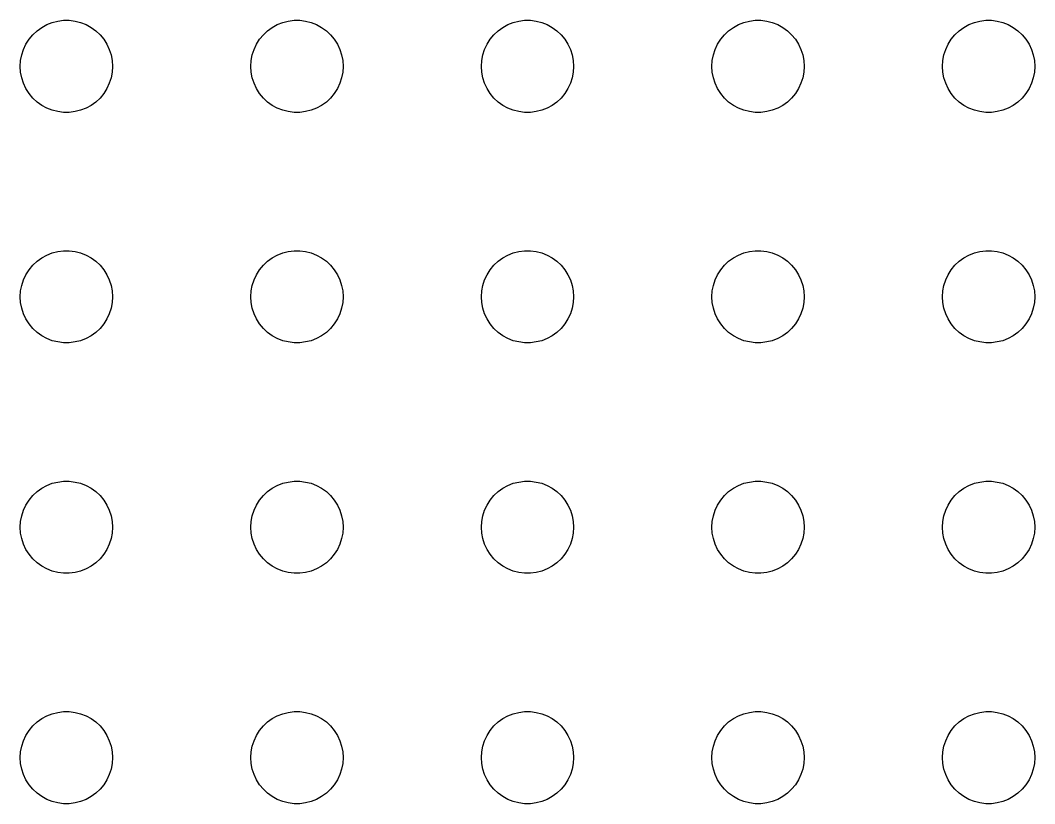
# Model space of a CAD drawing. Header units: metres. Extents: x -134 to 134, y 518 to 1078.
# Drawn here: x -1.5 to 31.5, y 1024.5 to 1050 of the extents above; entities that cross this region are included whole.
import ezdxf

# ---------------------------------------------------------------- set-up
doc = ezdxf.new("R2010")
doc.units = ezdxf.units.M

msp = doc.modelspace()

# ---------------------------------------------------------------- linework, layer by layer
for p, q in [((-0.95613, 1049.66), (-0.80373, 1049.77)), ((-0.80373, 1049.77), (-0.63866, 1049.86)), ((-0.63866, 1049.86), (-0.46352, 1049.93)), ((-0.46352, 1049.93), (-0.28107, 1049.97)), ((-0.28107, 1049.97), (-0.09418, 1050)), ((-0.09418, 1050), (0.09418, 1050)), ((0.09418, 1050), (0.28107, 1049.97)), ((0.28107, 1049.97), (0.46352, 1049.93)), ((0.46352, 1049.93), (0.63866, 1049.86)), ((0.63866, 1049.86), (0.80373, 1049.77)), ((0.80373, 1049.77), (0.95613, 1049.66)), ((6.54385, 1049.66), (6.69626, 1049.77)), ((6.69626, 1049.77), (6.86133, 1049.86)), ((6.86133, 1049.86), (7.03647, 1049.93)), ((7.03647, 1049.93), (7.21892, 1049.97)), ((7.21892, 1049.97), (7.40581, 1050)), ((7.40581, 1050), (7.59418, 1050)), ((7.59418, 1050), (7.78107, 1049.97)), ((7.78107, 1049.97), (7.96352, 1049.93)), ((7.96352, 1049.93), (8.13866, 1049.86)), ((8.13866, 1049.86), (8.30373, 1049.77)), ((8.30373, 1049.77), (8.45613, 1049.66)), ((14.0439, 1049.66), (14.1963, 1049.77)), ((14.1963, 1049.77), (14.3613, 1049.86)), ((14.3613, 1049.86), (14.5365, 1049.93)), ((14.5365, 1049.93), (14.7189, 1049.97)), ((14.7189, 1049.97), (14.9058, 1050)), ((14.9058, 1050), (15.0942, 1050)), ((15.0942, 1050), (15.2811, 1049.97)), ((15.2811, 1049.97), (15.4635, 1049.93)), ((15.4635, 1049.93), (15.6387, 1049.86)), ((15.6387, 1049.86), (15.8037, 1049.77)), ((15.8037, 1049.77), (15.9561, 1049.66)), ((21.5439, 1049.66), (21.6963, 1049.77)), ((21.6963, 1049.77), (21.8613, 1049.86)), ((21.8613, 1049.86), (22.0365, 1049.93)), ((22.0365, 1049.93), (22.2189, 1049.97)), ((22.2189, 1049.97), (22.4058, 1050)), ((22.4058, 1050), (22.5942, 1050)), ((22.5942, 1050), (22.7811, 1049.97)), ((22.7811, 1049.97), (22.9635, 1049.93)), ((22.9635, 1049.93), (23.1387, 1049.86)), ((23.1387, 1049.86), (23.3037, 1049.77)), ((23.3037, 1049.77), (23.4561, 1049.66)), ((29.0439, 1049.66), (29.1963, 1049.77)), ((29.1963, 1049.77), (29.3613, 1049.86)), ((29.3613, 1049.86), (29.5365, 1049.93)), ((29.5365, 1049.93), (29.7189, 1049.97)), ((29.7189, 1049.97), (29.9058, 1050)), ((29.9058, 1050), (30.0942, 1050)), ((30.0942, 1050), (30.2811, 1049.97)), ((30.2811, 1049.97), (30.4635, 1049.93)), ((30.4635, 1049.93), (30.6387, 1049.86)), ((30.6387, 1049.86), (30.8037, 1049.77)), ((30.8037, 1049.77), (30.9561, 1049.66)), ((-1.21352, 1049.38), (-1.09344, 1049.53)), ((-1.09344, 1049.53), (-0.95613, 1049.66)), ((0.95613, 1049.66), (1.09344, 1049.53)), ((1.09344, 1049.53), (1.21352, 1049.38)), ((6.28647, 1049.38), (6.40654, 1049.53)), ((6.40654, 1049.53), (6.54385, 1049.66)), ((8.45613, 1049.66), (8.59344, 1049.53)), ((8.59344, 1049.53), (8.71352, 1049.38)), ((13.7865, 1049.38), (13.9065, 1049.53)), ((13.9065, 1049.53), (14.0439, 1049.66)), ((15.9561, 1049.66), (16.0934, 1049.53)), ((16.0934, 1049.53), (16.2135, 1049.38)), ((21.2865, 1049.38), (21.4065, 1049.53)), ((21.4065, 1049.53), (21.5439, 1049.66)), ((23.4561, 1049.66), (23.5934, 1049.53)), ((23.5934, 1049.53), (23.7135, 1049.38)), ((28.7865, 1049.38), (28.9065, 1049.53)), ((28.9065, 1049.53), (29.0439, 1049.66)), ((30.9561, 1049.66), (31.0934, 1049.53)), ((31.0934, 1049.53), (31.2135, 1049.38)), ((-1.39465, 1049.05), (-1.31445, 1049.22)), ((-1.31445, 1049.22), (-1.21352, 1049.38)), ((1.21352, 1049.38), (1.31445, 1049.22)), ((1.31445, 1049.22), (1.39465, 1049.05)), ((6.10533, 1049.05), (6.18553, 1049.22)), ((6.18553, 1049.22), (6.28647, 1049.38)), ((8.71352, 1049.38), (8.81445, 1049.22)), ((8.81445, 1049.22), (8.89465, 1049.05)), ((13.6053, 1049.05), (13.6855, 1049.22)), ((13.6855, 1049.22), (13.7865, 1049.38)), ((16.2135, 1049.38), (16.3145, 1049.22)), ((16.3145, 1049.22), (16.3947, 1049.05)), ((21.1053, 1049.05), (21.1855, 1049.22)), ((21.1855, 1049.22), (21.2865, 1049.38)), ((23.7135, 1049.38), (23.8145, 1049.22)), ((23.8145, 1049.22), (23.8947, 1049.05)), ((28.6053, 1049.05), (28.6855, 1049.22)), ((28.6855, 1049.22), (28.7865, 1049.38)), ((31.2135, 1049.38), (31.3145, 1049.22)), ((31.3145, 1049.22), (31.3947, 1049.05)), ((-1.48816, 1048.69), (-1.45287, 1048.87)), ((-1.45287, 1048.87), (-1.39465, 1049.05)), ((1.39465, 1049.05), (1.45287, 1048.87)), ((1.45287, 1048.87), (1.48816, 1048.69)), ((6.01183, 1048.69), (6.04712, 1048.87)), ((6.04712, 1048.87), (6.10533, 1049.05)), ((8.89465, 1049.05), (8.95287, 1048.87)), ((8.95287, 1048.87), (8.98816, 1048.69)), ((13.5118, 1048.69), (13.5471, 1048.87)), ((13.5471, 1048.87), (13.6053, 1049.05)), ((16.3947, 1049.05), (16.4529, 1048.87)), ((16.4529, 1048.87), (16.4882, 1048.69)), ((21.0118, 1048.69), (21.0471, 1048.87)), ((21.0471, 1048.87), (21.1053, 1049.05)), ((23.8947, 1049.05), (23.9529, 1048.87)), ((23.9529, 1048.87), (23.9882, 1048.69)), ((28.5118, 1048.69), (28.5471, 1048.87)), ((28.5471, 1048.87), (28.6053, 1049.05)), ((31.3947, 1049.05), (31.4529, 1048.87)), ((31.4529, 1048.87), (31.4882, 1048.69)), ((-1.5, 1048.5), (-1.48816, 1048.69)), ((-1.48816, 1048.31), (-1.5, 1048.5)), ((1.48816, 1048.69), (1.5, 1048.5)), ((1.5, 1048.5), (1.48816, 1048.31)), ((6, 1048.5), (6.01183, 1048.69)), ((6.01183, 1048.31), (6, 1048.5)), ((8.98816, 1048.69), (9, 1048.5)), ((9, 1048.5), (8.98816, 1048.31)), ((13.5, 1048.5), (13.5118, 1048.69)), ((13.5118, 1048.31), (13.5, 1048.5)), ((16.4882, 1048.69), (16.5, 1048.5)), ((16.5, 1048.5), (16.4882, 1048.31)), ((21, 1048.5), (21.0118, 1048.69)), ((21.0118, 1048.31), (21, 1048.5)), ((23.9882, 1048.69), (24, 1048.5)), ((24, 1048.5), (23.9882, 1048.31)), ((28.5, 1048.5), (28.5118, 1048.69)), ((28.5118, 1048.31), (28.5, 1048.5)), ((31.4882, 1048.69), (31.5, 1048.5)), ((31.5, 1048.5), (31.4882, 1048.31)), ((-1.45287, 1048.13), (-1.48816, 1048.31)), ((-1.39465, 1047.95), (-1.45287, 1048.13)), ((1.45287, 1048.13), (1.39465, 1047.95)), ((1.48816, 1048.31), (1.45287, 1048.13)), ((6.04712, 1048.13), (6.01183, 1048.31)), ((6.10533, 1047.95), (6.04712, 1048.13)), ((8.95287, 1048.13), (8.89465, 1047.95)), ((8.98816, 1048.31), (8.95287, 1048.13)), ((13.5471, 1048.13), (13.5118, 1048.31)), ((13.6053, 1047.95), (13.5471, 1048.13)), ((16.4529, 1048.13), (16.3947, 1047.95)), ((16.4882, 1048.31), (16.4529, 1048.13)), ((21.0471, 1048.13), (21.0118, 1048.31)), ((21.1053, 1047.95), (21.0471, 1048.13)), ((23.9529, 1048.13), (23.8947, 1047.95)), ((23.9882, 1048.31), (23.9529, 1048.13)), ((28.5471, 1048.13), (28.5118, 1048.31)), ((28.6053, 1047.95), (28.5471, 1048.13)), ((31.4529, 1048.13), (31.3947, 1047.95)), ((31.4882, 1048.31), (31.4529, 1048.13)), ((-1.31445, 1047.78), (-1.39465, 1047.95)), ((-1.21352, 1047.62), (-1.31445, 1047.78)), ((1.31445, 1047.78), (1.21352, 1047.62)), ((1.39465, 1047.95), (1.31445, 1047.78)), ((6.18553, 1047.78), (6.10533, 1047.95)), ((6.28647, 1047.62), (6.18553, 1047.78)), ((8.81445, 1047.78), (8.71352, 1047.62)), ((8.89465, 1047.95), (8.81445, 1047.78)), ((13.6855, 1047.78), (13.6053, 1047.95)), ((13.7865, 1047.62), (13.6855, 1047.78)), ((16.3145, 1047.78), (16.2135, 1047.62)), ((16.3947, 1047.95), (16.3145, 1047.78)), ((21.1855, 1047.78), (21.1053, 1047.95)), ((21.2865, 1047.62), (21.1855, 1047.78)), ((23.8145, 1047.78), (23.7135, 1047.62)), ((23.8947, 1047.95), (23.8145, 1047.78)), ((28.6855, 1047.78), (28.6053, 1047.95)), ((28.7865, 1047.62), (28.6855, 1047.78)), ((31.3145, 1047.78), (31.2135, 1047.62)), ((31.3947, 1047.95), (31.3145, 1047.78)), ((-1.09344, 1047.47), (-1.21352, 1047.62)), ((-0.95613, 1047.34), (-1.09344, 1047.47)), ((1.09344, 1047.47), (0.95613, 1047.34)), ((1.21352, 1047.62), (1.09344, 1047.47)), ((6.40654, 1047.47), (6.28647, 1047.62)), ((6.54385, 1047.34), (6.40654, 1047.47)), ((8.59344, 1047.47), (8.45613, 1047.34)), ((8.71352, 1047.62), (8.59344, 1047.47)), ((13.9065, 1047.47), (13.7865, 1047.62)), ((14.0439, 1047.34), (13.9065, 1047.47)), ((16.0934, 1047.47), (15.9561, 1047.34)), ((16.2135, 1047.62), (16.0934, 1047.47)), ((21.4065, 1047.47), (21.2865, 1047.62)), ((21.5439, 1047.34), (21.4065, 1047.47)), ((23.5934, 1047.47), (23.4561, 1047.34)), ((23.7135, 1047.62), (23.5934, 1047.47)), ((28.9065, 1047.47), (28.7865, 1047.62)), ((29.0439, 1047.34), (28.9065, 1047.47)), ((31.0934, 1047.47), (30.9561, 1047.34)), ((31.2135, 1047.62), (31.0934, 1047.47)), ((-0.80373, 1047.23), (-0.95613, 1047.34)), ((-0.63866, 1047.14), (-0.80373, 1047.23)), ((-0.46352, 1047.07), (-0.63866, 1047.14)), ((0.63866, 1047.14), (0.46352, 1047.07)), ((0.80373, 1047.23), (0.63866, 1047.14)), ((0.95613, 1047.34), (0.80373, 1047.23)), ((6.69626, 1047.23), (6.54385, 1047.34)), ((6.86133, 1047.14), (6.69626, 1047.23)), ((7.03647, 1047.07), (6.86133, 1047.14)), ((8.13866, 1047.14), (7.96352, 1047.07)), ((8.30373, 1047.23), (8.13866, 1047.14)), ((8.45613, 1047.34), (8.30373, 1047.23)), ((14.1963, 1047.23), (14.0439, 1047.34)), ((14.3613, 1047.14), (14.1963, 1047.23)), ((14.5365, 1047.07), (14.3613, 1047.14)), ((15.6387, 1047.14), (15.4635, 1047.07)), ((15.8037, 1047.23), (15.6387, 1047.14)), ((15.9561, 1047.34), (15.8037, 1047.23)), ((21.6963, 1047.23), (21.5439, 1047.34)), ((21.8613, 1047.14), (21.6963, 1047.23)), ((22.0365, 1047.07), (21.8613, 1047.14)), ((23.1387, 1047.14), (22.9635, 1047.07)), ((23.3037, 1047.23), (23.1387, 1047.14)), ((23.4561, 1047.34), (23.3037, 1047.23)), ((29.1963, 1047.23), (29.0439, 1047.34)), ((29.3613, 1047.14), (29.1963, 1047.23)), ((29.5365, 1047.07), (29.3613, 1047.14)), ((30.6387, 1047.14), (30.4635, 1047.07)), ((30.8037, 1047.23), (30.6387, 1047.14)), ((30.9561, 1047.34), (30.8037, 1047.23)), ((-0.28107, 1047.03), (-0.46352, 1047.07)), ((-0.09418, 1047), (-0.28107, 1047.03)), ((0.09418, 1047), (-0.09418, 1047)), ((0.28107, 1047.03), (0.09418, 1047)), ((0.46352, 1047.07), (0.28107, 1047.03)), ((7.21892, 1047.03), (7.03647, 1047.07)), ((7.40581, 1047), (7.21892, 1047.03)), ((7.59418, 1047), (7.40581, 1047)), ((7.78107, 1047.03), (7.59418, 1047)), ((7.96352, 1047.07), (7.78107, 1047.03)), ((14.7189, 1047.03), (14.5365, 1047.07)), ((14.9058, 1047), (14.7189, 1047.03)), ((15.0942, 1047), (14.9058, 1047)), ((15.2811, 1047.03), (15.0942, 1047)), ((15.4635, 1047.07), (15.2811, 1047.03)), ((22.2189, 1047.03), (22.0365, 1047.07)), ((22.4058, 1047), (22.2189, 1047.03)), ((22.5942, 1047), (22.4058, 1047)), ((22.7811, 1047.03), (22.5942, 1047)), ((22.9635, 1047.07), (22.7811, 1047.03)), ((29.7189, 1047.03), (29.5365, 1047.07)), ((29.9058, 1047), (29.7189, 1047.03)), ((30.0942, 1047), (29.9058, 1047)), ((30.2811, 1047.03), (30.0942, 1047)), ((30.4635, 1047.07), (30.2811, 1047.03)), ((-0.46352, 1042.43), (-0.28107, 1042.47)), ((-0.28107, 1042.47), (-0.09418, 1042.5)), ((-0.09418, 1042.5), (0.09418, 1042.5)), ((0.09418, 1042.5), (0.28107, 1042.47)), ((0.28107, 1042.47), (0.46352, 1042.43)), ((7.03647, 1042.43), (7.21892, 1042.47)), ((7.21892, 1042.47), (7.40581, 1042.5)), ((7.40581, 1042.5), (7.59418, 1042.5)), ((7.59418, 1042.5), (7.78107, 1042.47)), ((7.78107, 1042.47), (7.96352, 1042.43)), ((14.5365, 1042.43), (14.7189, 1042.47)), ((14.7189, 1042.47), (14.9058, 1042.5)), ((14.9058, 1042.5), (15.0942, 1042.5)), ((15.0942, 1042.5), (15.2811, 1042.47)), ((15.2811, 1042.47), (15.4635, 1042.43)), ((22.0365, 1042.43), (22.2189, 1042.47)), ((22.2189, 1042.47), (22.4058, 1042.5)), ((22.4058, 1042.5), (22.5942, 1042.5)), ((22.5942, 1042.5), (22.7811, 1042.47)), ((22.7811, 1042.47), (22.9635, 1042.43)), ((29.5365, 1042.43), (29.7189, 1042.47)), ((29.7189, 1042.47), (29.9058, 1042.5)), ((29.9058, 1042.5), (30.0942, 1042.5)), ((30.0942, 1042.5), (30.2811, 1042.47)), ((30.2811, 1042.47), (30.4635, 1042.43)), ((-1.09344, 1042.03), (-0.95613, 1042.16)), ((-0.95613, 1042.16), (-0.80373, 1042.27)), ((-0.80373, 1042.27), (-0.63866, 1042.36)), ((-0.63866, 1042.36), (-0.46352, 1042.43)), ((0.46352, 1042.43), (0.63866, 1042.36)), ((0.63866, 1042.36), (0.80373, 1042.27)), ((0.80373, 1042.27), (0.95613, 1042.16)), ((0.95613, 1042.16), (1.09344, 1042.03)), ((6.40654, 1042.03), (6.54385, 1042.16)), ((6.54385, 1042.16), (6.69626, 1042.27)), ((6.69626, 1042.27), (6.86133, 1042.36)), ((6.86133, 1042.36), (7.03647, 1042.43)), ((7.96352, 1042.43), (8.13866, 1042.36)), ((8.13866, 1042.36), (8.30373, 1042.27)), ((8.30373, 1042.27), (8.45613, 1042.16)), ((8.45613, 1042.16), (8.59344, 1042.03)), ((13.9065, 1042.03), (14.0439, 1042.16)), ((14.0439, 1042.16), (14.1963, 1042.27)), ((14.1963, 1042.27), (14.3613, 1042.36)), ((14.3613, 1042.36), (14.5365, 1042.43)), ((15.4635, 1042.43), (15.6387, 1042.36)), ((15.6387, 1042.36), (15.8037, 1042.27)), ((15.8037, 1042.27), (15.9561, 1042.16)), ((15.9561, 1042.16), (16.0934, 1042.03)), ((21.4065, 1042.03), (21.5439, 1042.16)), ((21.5439, 1042.16), (21.6963, 1042.27)), ((21.6963, 1042.27), (21.8613, 1042.36)), ((21.8613, 1042.36), (22.0365, 1042.43)), ((22.9635, 1042.43), (23.1387, 1042.36)), ((23.1387, 1042.36), (23.3037, 1042.27)), ((23.3037, 1042.27), (23.4561, 1042.16)), ((23.4561, 1042.16), (23.5934, 1042.03)), ((28.9065, 1042.03), (29.0439, 1042.16)), ((29.0439, 1042.16), (29.1963, 1042.27)), ((29.1963, 1042.27), (29.3613, 1042.36)), ((29.3613, 1042.36), (29.5365, 1042.43)), ((30.4635, 1042.43), (30.6387, 1042.36)), ((30.6387, 1042.36), (30.8037, 1042.27)), ((30.8037, 1042.27), (30.9561, 1042.16)), ((30.9561, 1042.16), (31.0934, 1042.03)), ((-1.31445, 1041.72), (-1.21352, 1041.88)), ((-1.21352, 1041.88), (-1.09344, 1042.03)), ((1.09344, 1042.03), (1.21352, 1041.88)), ((1.21352, 1041.88), (1.31445, 1041.72)), ((6.18553, 1041.72), (6.28647, 1041.88)), ((6.28647, 1041.88), (6.40654, 1042.03)), ((8.59344, 1042.03), (8.71352, 1041.88)), ((8.71352, 1041.88), (8.81445, 1041.72)), ((13.6855, 1041.72), (13.7865, 1041.88)), ((13.7865, 1041.88), (13.9065, 1042.03)), ((16.0934, 1042.03), (16.2135, 1041.88)), ((16.2135, 1041.88), (16.3145, 1041.72)), ((21.1855, 1041.72), (21.2865, 1041.88)), ((21.2865, 1041.88), (21.4065, 1042.03)), ((23.5934, 1042.03), (23.7135, 1041.88)), ((23.7135, 1041.88), (23.8145, 1041.72)), ((28.6855, 1041.72), (28.7865, 1041.88)), ((28.7865, 1041.88), (28.9065, 1042.03)), ((31.0934, 1042.03), (31.2135, 1041.88)), ((31.2135, 1041.88), (31.3145, 1041.72)), ((-1.45287, 1041.37), (-1.39465, 1041.55)), ((-1.39465, 1041.55), (-1.31445, 1041.72)), ((1.31445, 1041.72), (1.39465, 1041.55)), ((1.39465, 1041.55), (1.45287, 1041.37)), ((6.04712, 1041.37), (6.10533, 1041.55)), ((6.10533, 1041.55), (6.18553, 1041.72)), ((8.81445, 1041.72), (8.89465, 1041.55)), ((8.89465, 1041.55), (8.95287, 1041.37)), ((13.5471, 1041.37), (13.6053, 1041.55)), ((13.6053, 1041.55), (13.6855, 1041.72)), ((16.3145, 1041.72), (16.3947, 1041.55)), ((16.3947, 1041.55), (16.4529, 1041.37)), ((21.0471, 1041.37), (21.1053, 1041.55)), ((21.1053, 1041.55), (21.1855, 1041.72)), ((23.8145, 1041.72), (23.8947, 1041.55)), ((23.8947, 1041.55), (23.9529, 1041.37)), ((28.5471, 1041.37), (28.6053, 1041.55)), ((28.6053, 1041.55), (28.6855, 1041.72)), ((31.3145, 1041.72), (31.3947, 1041.55)), ((31.3947, 1041.55), (31.4529, 1041.37)), ((-1.5, 1041), (-1.48816, 1041.19)), ((-1.48816, 1041.19), (-1.45287, 1041.37)), ((1.45287, 1041.37), (1.48816, 1041.19)), ((1.48816, 1041.19), (1.5, 1041)), ((6, 1041), (6.01183, 1041.19)), ((6.01183, 1041.19), (6.04712, 1041.37)), ((8.95287, 1041.37), (8.98816, 1041.19)), ((8.98816, 1041.19), (9, 1041)), ((13.5, 1041), (13.5118, 1041.19)), ((13.5118, 1041.19), (13.5471, 1041.37)), ((16.4529, 1041.37), (16.4882, 1041.19)), ((16.4882, 1041.19), (16.5, 1041)), ((21, 1041), (21.0118, 1041.19)), ((21.0118, 1041.19), (21.0471, 1041.37)), ((23.9529, 1041.37), (23.9882, 1041.19)), ((23.9882, 1041.19), (24, 1041)), ((28.5, 1041), (28.5118, 1041.19)), ((28.5118, 1041.19), (28.5471, 1041.37)), ((31.4529, 1041.37), (31.4882, 1041.19)), ((31.4882, 1041.19), (31.5, 1041)), ((-1.48816, 1040.81), (-1.5, 1041)), ((1.5, 1041), (1.48816, 1040.81)), ((6.01183, 1040.81), (6, 1041)), ((9, 1041), (8.98816, 1040.81)), ((13.5118, 1040.81), (13.5, 1041)), ((16.5, 1041), (16.4882, 1040.81)), ((21.0118, 1040.81), (21, 1041)), ((24, 1041), (23.9882, 1040.81)), ((28.5118, 1040.81), (28.5, 1041)), ((31.5, 1041), (31.4882, 1040.81)), ((-1.45287, 1040.63), (-1.48816, 1040.81)), ((-1.39465, 1040.45), (-1.45287, 1040.63)), ((1.45287, 1040.63), (1.39465, 1040.45)), ((1.48816, 1040.81), (1.45287, 1040.63)), ((6.04712, 1040.63), (6.01183, 1040.81)), ((6.10533, 1040.45), (6.04712, 1040.63)), ((8.95287, 1040.63), (8.89465, 1040.45)), ((8.98816, 1040.81), (8.95287, 1040.63)), ((13.5471, 1040.63), (13.5118, 1040.81)), ((13.6053, 1040.45), (13.5471, 1040.63)), ((16.4529, 1040.63), (16.3947, 1040.45)), ((16.4882, 1040.81), (16.4529, 1040.63)), ((21.0471, 1040.63), (21.0118, 1040.81)), ((21.1053, 1040.45), (21.0471, 1040.63)), ((23.9529, 1040.63), (23.8947, 1040.45)), ((23.9882, 1040.81), (23.9529, 1040.63)), ((28.5471, 1040.63), (28.5118, 1040.81)), ((28.6053, 1040.45), (28.5471, 1040.63)), ((31.4529, 1040.63), (31.3947, 1040.45)), ((31.4882, 1040.81), (31.4529, 1040.63)), ((-1.31445, 1040.28), (-1.39465, 1040.45)), ((-1.21352, 1040.12), (-1.31445, 1040.28)), ((1.31445, 1040.28), (1.21352, 1040.12)), ((1.39465, 1040.45), (1.31445, 1040.28)), ((6.18553, 1040.28), (6.10533, 1040.45)), ((6.28647, 1040.12), (6.18553, 1040.28)), ((8.81445, 1040.28), (8.71352, 1040.12)), ((8.89465, 1040.45), (8.81445, 1040.28)), ((13.6855, 1040.28), (13.6053, 1040.45)), ((13.7865, 1040.12), (13.6855, 1040.28)), ((16.3145, 1040.28), (16.2135, 1040.12)), ((16.3947, 1040.45), (16.3145, 1040.28)), ((21.1855, 1040.28), (21.1053, 1040.45)), ((21.2865, 1040.12), (21.1855, 1040.28)), ((23.8145, 1040.28), (23.7135, 1040.12)), ((23.8947, 1040.45), (23.8145, 1040.28)), ((28.6855, 1040.28), (28.6053, 1040.45)), ((28.7865, 1040.12), (28.6855, 1040.28)), ((31.3145, 1040.28), (31.2135, 1040.12)), ((31.3947, 1040.45), (31.3145, 1040.28)), ((-1.09344, 1039.97), (-1.21352, 1040.12)), ((-0.95613, 1039.84), (-1.09344, 1039.97)), ((-0.80373, 1039.73), (-0.95613, 1039.84)), ((0.95613, 1039.84), (0.80373, 1039.73)), ((1.09344, 1039.97), (0.95613, 1039.84)), ((1.21352, 1040.12), (1.09344, 1039.97)), ((6.40654, 1039.97), (6.28647, 1040.12)), ((6.54385, 1039.84), (6.40654, 1039.97)), ((6.69626, 1039.73), (6.54385, 1039.84)), ((8.45613, 1039.84), (8.30373, 1039.73)), ((8.59344, 1039.97), (8.45613, 1039.84)), ((8.71352, 1040.12), (8.59344, 1039.97)), ((13.9065, 1039.97), (13.7865, 1040.12)), ((14.0439, 1039.84), (13.9065, 1039.97)), ((14.1963, 1039.73), (14.0439, 1039.84)), ((15.9561, 1039.84), (15.8037, 1039.73)), ((16.0934, 1039.97), (15.9561, 1039.84)), ((16.2135, 1040.12), (16.0934, 1039.97)), ((21.4065, 1039.97), (21.2865, 1040.12)), ((21.5439, 1039.84), (21.4065, 1039.97)), ((21.6963, 1039.73), (21.5439, 1039.84)), ((23.4561, 1039.84), (23.3037, 1039.73)), ((23.5934, 1039.97), (23.4561, 1039.84)), ((23.7135, 1040.12), (23.5934, 1039.97)), ((28.9065, 1039.97), (28.7865, 1040.12)), ((29.0439, 1039.84), (28.9065, 1039.97)), ((29.1963, 1039.73), (29.0439, 1039.84)), ((30.9561, 1039.84), (30.8037, 1039.73)), ((31.0934, 1039.97), (30.9561, 1039.84)), ((31.2135, 1040.12), (31.0934, 1039.97)), ((-0.63866, 1039.64), (-0.80373, 1039.73)), ((-0.46352, 1039.57), (-0.63866, 1039.64)), ((-0.28107, 1039.53), (-0.46352, 1039.57)), ((-0.09418, 1039.5), (-0.28107, 1039.53)), ((0.09418, 1039.5), (-0.09418, 1039.5)), ((0.28107, 1039.53), (0.09418, 1039.5)), ((0.46352, 1039.57), (0.28107, 1039.53)), ((0.63866, 1039.64), (0.46352, 1039.57)), ((0.80373, 1039.73), (0.63866, 1039.64)), ((6.86133, 1039.64), (6.69626, 1039.73)), ((7.03647, 1039.57), (6.86133, 1039.64)), ((7.21892, 1039.53), (7.03647, 1039.57)), ((7.40581, 1039.5), (7.21892, 1039.53)), ((7.59418, 1039.5), (7.40581, 1039.5)), ((7.78107, 1039.53), (7.59418, 1039.5)), ((7.96352, 1039.57), (7.78107, 1039.53)), ((8.13866, 1039.64), (7.96352, 1039.57)), ((8.30373, 1039.73), (8.13866, 1039.64)), ((14.3613, 1039.64), (14.1963, 1039.73)), ((14.5365, 1039.57), (14.3613, 1039.64)), ((14.7189, 1039.53), (14.5365, 1039.57)), ((14.9058, 1039.5), (14.7189, 1039.53)), ((15.0942, 1039.5), (14.9058, 1039.5)), ((15.2811, 1039.53), (15.0942, 1039.5)), ((15.4635, 1039.57), (15.2811, 1039.53)), ((15.6387, 1039.64), (15.4635, 1039.57)), ((15.8037, 1039.73), (15.6387, 1039.64)), ((21.8613, 1039.64), (21.6963, 1039.73)), ((22.0365, 1039.57), (21.8613, 1039.64)), ((22.2189, 1039.53), (22.0365, 1039.57)), ((22.4058, 1039.5), (22.2189, 1039.53)), ((22.5942, 1039.5), (22.4058, 1039.5)), ((22.7811, 1039.53), (22.5942, 1039.5)), ((22.9635, 1039.57), (22.7811, 1039.53)), ((23.1387, 1039.64), (22.9635, 1039.57)), ((23.3037, 1039.73), (23.1387, 1039.64)), ((29.3613, 1039.64), (29.1963, 1039.73)), ((29.5365, 1039.57), (29.3613, 1039.64)), ((29.7189, 1039.53), (29.5365, 1039.57)), ((29.9058, 1039.5), (29.7189, 1039.53)), ((30.0942, 1039.5), (29.9058, 1039.5)), ((30.2811, 1039.53), (30.0942, 1039.5)), ((30.4635, 1039.57), (30.2811, 1039.53)), ((30.6387, 1039.64), (30.4635, 1039.57)), ((30.8037, 1039.73), (30.6387, 1039.64)), ((-0.63866, 1034.86), (-0.46352, 1034.93)), ((-0.46352, 1034.93), (-0.28107, 1034.97)), ((-0.28107, 1034.97), (-0.09418, 1035)), ((-0.09418, 1035), (0.09418, 1035)), ((0.09418, 1035), (0.28107, 1034.97)), ((0.28107, 1034.97), (0.46352, 1034.93)), ((0.46352, 1034.93), (0.63866, 1034.86)), ((6.86133, 1034.86), (7.03647, 1034.93)), ((7.03647, 1034.93), (7.21892, 1034.97)), ((7.21892, 1034.97), (7.40581, 1035)), ((7.40581, 1035), (7.59418, 1035)), ((7.59418, 1035), (7.78107, 1034.97)), ((7.78107, 1034.97), (7.96352, 1034.93)), ((7.96352, 1034.93), (8.13866, 1034.86)), ((14.3613, 1034.86), (14.5365, 1034.93)), ((14.5365, 1034.93), (14.7189, 1034.97)), ((14.7189, 1034.97), (14.9058, 1035)), ((14.9058, 1035), (15.0942, 1035)), ((15.0942, 1035), (15.2811, 1034.97)), ((15.2811, 1034.97), (15.4635, 1034.93)), ((15.4635, 1034.93), (15.6387, 1034.86)), ((21.8613, 1034.86), (22.0365, 1034.93)), ((22.0365, 1034.93), (22.2189, 1034.97)), ((22.2189, 1034.97), (22.4058, 1035)), ((22.4058, 1035), (22.5942, 1035)), ((22.5942, 1035), (22.7811, 1034.97)), ((22.7811, 1034.97), (22.9635, 1034.93)), ((22.9635, 1034.93), (23.1387, 1034.86)), ((29.3613, 1034.86), (29.5365, 1034.93)), ((29.5365, 1034.93), (29.7189, 1034.97)), ((29.7189, 1034.97), (29.9058, 1035)), ((29.9058, 1035), (30.0942, 1035)), ((30.0942, 1035), (30.2811, 1034.97)), ((30.2811, 1034.97), (30.4635, 1034.93)), ((30.4635, 1034.93), (30.6387, 1034.86)), ((-1.09344, 1034.53), (-0.95613, 1034.66)), ((-0.95613, 1034.66), (-0.80373, 1034.77)), ((-0.80373, 1034.77), (-0.63866, 1034.86)), ((0.63866, 1034.86), (0.80373, 1034.77)), ((0.80373, 1034.77), (0.95613, 1034.66)), ((0.95613, 1034.66), (1.09344, 1034.53)), ((6.40654, 1034.53), (6.54385, 1034.66)), ((6.54385, 1034.66), (6.69626, 1034.77)), ((6.69626, 1034.77), (6.86133, 1034.86)), ((8.13866, 1034.86), (8.30373, 1034.77)), ((8.30373, 1034.77), (8.45613, 1034.66)), ((8.45613, 1034.66), (8.59344, 1034.53)), ((13.9065, 1034.53), (14.0439, 1034.66)), ((14.0439, 1034.66), (14.1963, 1034.77)), ((14.1963, 1034.77), (14.3613, 1034.86)), ((15.6387, 1034.86), (15.8037, 1034.77)), ((15.8037, 1034.77), (15.9561, 1034.66)), ((15.9561, 1034.66), (16.0934, 1034.53)), ((21.4065, 1034.53), (21.5439, 1034.66)), ((21.5439, 1034.66), (21.6963, 1034.77)), ((21.6963, 1034.77), (21.8613, 1034.86)), ((23.1387, 1034.86), (23.3037, 1034.77)), ((23.3037, 1034.77), (23.4561, 1034.66)), ((23.4561, 1034.66), (23.5934, 1034.53)), ((28.9065, 1034.53), (29.0439, 1034.66)), ((29.0439, 1034.66), (29.1963, 1034.77)), ((29.1963, 1034.77), (29.3613, 1034.86)), ((30.6387, 1034.86), (30.8037, 1034.77)), ((30.8037, 1034.77), (30.9561, 1034.66)), ((30.9561, 1034.66), (31.0934, 1034.53)), ((-1.39465, 1034.05), (-1.31445, 1034.22)), ((-1.31445, 1034.22), (-1.21352, 1034.38)), ((-1.21352, 1034.38), (-1.09344, 1034.53)), ((1.09344, 1034.53), (1.21352, 1034.38)), ((1.21352, 1034.38), (1.31445, 1034.22)), ((1.31445, 1034.22), (1.39465, 1034.05)), ((6.10533, 1034.05), (6.18553, 1034.22)), ((6.18553, 1034.22), (6.28647, 1034.38)), ((6.28647, 1034.38), (6.40654, 1034.53)), ((8.59344, 1034.53), (8.71352, 1034.38)), ((8.71352, 1034.38), (8.81445, 1034.22)), ((8.81445, 1034.22), (8.89465, 1034.05)), ((13.6053, 1034.05), (13.6855, 1034.22)), ((13.6855, 1034.22), (13.7865, 1034.38)), ((13.7865, 1034.38), (13.9065, 1034.53)), ((16.0934, 1034.53), (16.2135, 1034.38)), ((16.2135, 1034.38), (16.3145, 1034.22)), ((16.3145, 1034.22), (16.3947, 1034.05)), ((21.1053, 1034.05), (21.1855, 1034.22)), ((21.1855, 1034.22), (21.2865, 1034.38)), ((21.2865, 1034.38), (21.4065, 1034.53)), ((23.5934, 1034.53), (23.7135, 1034.38)), ((23.7135, 1034.38), (23.8145, 1034.22)), ((23.8145, 1034.22), (23.8947, 1034.05)), ((28.6053, 1034.05), (28.6855, 1034.22)), ((28.6855, 1034.22), (28.7865, 1034.38)), ((28.7865, 1034.38), (28.9065, 1034.53)), ((31.0934, 1034.53), (31.2135, 1034.38)), ((31.2135, 1034.38), (31.3145, 1034.22)), ((31.3145, 1034.22), (31.3947, 1034.05)), ((-1.45287, 1033.87), (-1.39465, 1034.05)), ((1.39465, 1034.05), (1.45287, 1033.87)), ((6.04712, 1033.87), (6.10533, 1034.05)), ((8.89465, 1034.05), (8.95287, 1033.87)), ((13.5471, 1033.87), (13.6053, 1034.05)), ((16.3947, 1034.05), (16.4529, 1033.87)), ((21.0471, 1033.87), (21.1053, 1034.05)), ((23.8947, 1034.05), (23.9529, 1033.87)), ((28.5471, 1033.87), (28.6053, 1034.05)), ((31.3947, 1034.05), (31.4529, 1033.87)), ((-1.5, 1033.5), (-1.48816, 1033.69)), ((-1.48816, 1033.69), (-1.45287, 1033.87)), ((1.45287, 1033.87), (1.48816, 1033.69)), ((1.48816, 1033.69), (1.5, 1033.5)), ((6, 1033.5), (6.01183, 1033.69)), ((6.01183, 1033.69), (6.04712, 1033.87)), ((8.95287, 1033.87), (8.98816, 1033.69)), ((8.98816, 1033.69), (9, 1033.5)), ((13.5, 1033.5), (13.5118, 1033.69)), ((13.5118, 1033.69), (13.5471, 1033.87)), ((16.4529, 1033.87), (16.4882, 1033.69)), ((16.4882, 1033.69), (16.5, 1033.5)), ((21, 1033.5), (21.0118, 1033.69)), ((21.0118, 1033.69), (21.0471, 1033.87)), ((23.9529, 1033.87), (23.9882, 1033.69)), ((23.9882, 1033.69), (24, 1033.5)), ((28.5, 1033.5), (28.5118, 1033.69)), ((28.5118, 1033.69), (28.5471, 1033.87)), ((31.4529, 1033.87), (31.4882, 1033.69)), ((31.4882, 1033.69), (31.5, 1033.5)), ((-1.48816, 1033.31), (-1.5, 1033.5)), ((-1.45287, 1033.13), (-1.48816, 1033.31)), ((1.48816, 1033.31), (1.45287, 1033.13)), ((1.5, 1033.5), (1.48816, 1033.31)), ((6.01183, 1033.31), (6, 1033.5)), ((6.04712, 1033.13), (6.01183, 1033.31)), ((8.98816, 1033.31), (8.95287, 1033.13)), ((9, 1033.5), (8.98816, 1033.31)), ((13.5118, 1033.31), (13.5, 1033.5)), ((13.5471, 1033.13), (13.5118, 1033.31)), ((16.4882, 1033.31), (16.4529, 1033.13)), ((16.5, 1033.5), (16.4882, 1033.31)), ((21.0118, 1033.31), (21, 1033.5)), ((21.0471, 1033.13), (21.0118, 1033.31)), ((23.9882, 1033.31), (23.9529, 1033.13)), ((24, 1033.5), (23.9882, 1033.31)), ((28.5118, 1033.31), (28.5, 1033.5)), ((28.5471, 1033.13), (28.5118, 1033.31)), ((31.4882, 1033.31), (31.4529, 1033.13)), ((31.5, 1033.5), (31.4882, 1033.31)), ((-1.39465, 1032.95), (-1.45287, 1033.13)), ((-1.31445, 1032.78), (-1.39465, 1032.95)), ((1.39465, 1032.95), (1.31445, 1032.78)), ((1.45287, 1033.13), (1.39465, 1032.95)), ((6.10533, 1032.95), (6.04712, 1033.13)), ((6.18553, 1032.78), (6.10533, 1032.95)), ((8.89465, 1032.95), (8.81445, 1032.78)), ((8.95287, 1033.13), (8.89465, 1032.95)), ((13.6053, 1032.95), (13.5471, 1033.13)), ((13.6855, 1032.78), (13.6053, 1032.95)), ((16.3947, 1032.95), (16.3145, 1032.78)), ((16.4529, 1033.13), (16.3947, 1032.95)), ((21.1053, 1032.95), (21.0471, 1033.13)), ((21.1855, 1032.78), (21.1053, 1032.95)), ((23.8947, 1032.95), (23.8145, 1032.78)), ((23.9529, 1033.13), (23.8947, 1032.95)), ((28.6053, 1032.95), (28.5471, 1033.13)), ((28.6855, 1032.78), (28.6053, 1032.95)), ((31.3947, 1032.95), (31.3145, 1032.78)), ((31.4529, 1033.13), (31.3947, 1032.95)), ((-1.21352, 1032.62), (-1.31445, 1032.78)), ((-1.09344, 1032.47), (-1.21352, 1032.62)), ((1.21352, 1032.62), (1.09344, 1032.47)), ((1.31445, 1032.78), (1.21352, 1032.62)), ((6.28647, 1032.62), (6.18553, 1032.78)), ((6.40654, 1032.47), (6.28647, 1032.62)), ((8.71352, 1032.62), (8.59344, 1032.47)), ((8.81445, 1032.78), (8.71352, 1032.62)), ((13.7865, 1032.62), (13.6855, 1032.78)), ((13.9065, 1032.47), (13.7865, 1032.62)), ((16.2135, 1032.62), (16.0934, 1032.47)), ((16.3145, 1032.78), (16.2135, 1032.62)), ((21.2865, 1032.62), (21.1855, 1032.78)), ((21.4065, 1032.47), (21.2865, 1032.62)), ((23.7135, 1032.62), (23.5934, 1032.47)), ((23.8145, 1032.78), (23.7135, 1032.62)), ((28.7865, 1032.62), (28.6855, 1032.78)), ((28.9065, 1032.47), (28.7865, 1032.62)), ((31.2135, 1032.62), (31.0934, 1032.47)), ((31.3145, 1032.78), (31.2135, 1032.62)), ((-0.95613, 1032.34), (-1.09344, 1032.47)), ((-0.80373, 1032.23), (-0.95613, 1032.34)), ((0.95613, 1032.34), (0.80373, 1032.23)), ((1.09344, 1032.47), (0.95613, 1032.34)), ((6.54385, 1032.34), (6.40654, 1032.47)), ((6.69626, 1032.23), (6.54385, 1032.34)), ((8.45613, 1032.34), (8.30373, 1032.23)), ((8.59344, 1032.47), (8.45613, 1032.34)), ((14.0439, 1032.34), (13.9065, 1032.47)), ((14.1963, 1032.23), (14.0439, 1032.34)), ((15.9561, 1032.34), (15.8037, 1032.23)), ((16.0934, 1032.47), (15.9561, 1032.34)), ((21.5439, 1032.34), (21.4065, 1032.47)), ((21.6963, 1032.23), (21.5439, 1032.34)), ((23.4561, 1032.34), (23.3037, 1032.23)), ((23.5934, 1032.47), (23.4561, 1032.34)), ((29.0439, 1032.34), (28.9065, 1032.47)), ((29.1963, 1032.23), (29.0439, 1032.34)), ((30.9561, 1032.34), (30.8037, 1032.23)), ((31.0934, 1032.47), (30.9561, 1032.34)), ((-0.63866, 1032.14), (-0.80373, 1032.23)), ((-0.46352, 1032.07), (-0.63866, 1032.14)), ((-0.28107, 1032.03), (-0.46352, 1032.07)), ((-0.09418, 1032), (-0.28107, 1032.03)), ((0.09418, 1032), (-0.09418, 1032)), ((0.28107, 1032.03), (0.09418, 1032)), ((0.46352, 1032.07), (0.28107, 1032.03)), ((0.63866, 1032.14), (0.46352, 1032.07)), ((0.80373, 1032.23), (0.63866, 1032.14)), ((6.86133, 1032.14), (6.69626, 1032.23)), ((7.03647, 1032.07), (6.86133, 1032.14)), ((7.21892, 1032.03), (7.03647, 1032.07)), ((7.40581, 1032), (7.21892, 1032.03)), ((7.59418, 1032), (7.40581, 1032)), ((7.78107, 1032.03), (7.59418, 1032)), ((7.96352, 1032.07), (7.78107, 1032.03)), ((8.13866, 1032.14), (7.96352, 1032.07)), ((8.30373, 1032.23), (8.13866, 1032.14)), ((14.3613, 1032.14), (14.1963, 1032.23)), ((14.5365, 1032.07), (14.3613, 1032.14)), ((14.7189, 1032.03), (14.5365, 1032.07)), ((14.9058, 1032), (14.7189, 1032.03)), ((15.0942, 1032), (14.9058, 1032)), ((15.2811, 1032.03), (15.0942, 1032)), ((15.4635, 1032.07), (15.2811, 1032.03)), ((15.6387, 1032.14), (15.4635, 1032.07)), ((15.8037, 1032.23), (15.6387, 1032.14)), ((21.8613, 1032.14), (21.6963, 1032.23)), ((22.0365, 1032.07), (21.8613, 1032.14)), ((22.2189, 1032.03), (22.0365, 1032.07)), ((22.4058, 1032), (22.2189, 1032.03)), ((22.5942, 1032), (22.4058, 1032)), ((22.7811, 1032.03), (22.5942, 1032)), ((22.9635, 1032.07), (22.7811, 1032.03)), ((23.1387, 1032.14), (22.9635, 1032.07)), ((23.3037, 1032.23), (23.1387, 1032.14)), ((29.3613, 1032.14), (29.1963, 1032.23)), ((29.5365, 1032.07), (29.3613, 1032.14)), ((29.7189, 1032.03), (29.5365, 1032.07)), ((29.9058, 1032), (29.7189, 1032.03)), ((30.0942, 1032), (29.9058, 1032)), ((30.2811, 1032.03), (30.0942, 1032)), ((30.4635, 1032.07), (30.2811, 1032.03)), ((30.6387, 1032.14), (30.4635, 1032.07)), ((30.8037, 1032.23), (30.6387, 1032.14)), ((-0.80373, 1027.27), (-0.63866, 1027.36)), ((-0.63866, 1027.36), (-0.46352, 1027.43)), ((-0.46352, 1027.43), (-0.28107, 1027.47)), ((-0.28107, 1027.47), (-0.09418, 1027.5)), ((-0.09418, 1027.5), (0.09418, 1027.5)), ((0.09418, 1027.5), (0.28107, 1027.47)), ((0.28107, 1027.47), (0.46352, 1027.43)), ((0.46352, 1027.43), (0.63866, 1027.36)), ((0.63866, 1027.36), (0.80373, 1027.27)), ((6.69626, 1027.27), (6.86133, 1027.36)), ((6.86133, 1027.36), (7.03647, 1027.43)), ((7.03647, 1027.43), (7.21892, 1027.47)), ((7.21892, 1027.47), (7.40581, 1027.5)), ((7.40581, 1027.5), (7.59418, 1027.5)), ((7.59418, 1027.5), (7.78107, 1027.47)), ((7.78107, 1027.47), (7.96352, 1027.43)), ((7.96352, 1027.43), (8.13866, 1027.36)), ((8.13866, 1027.36), (8.30373, 1027.27)), ((14.1963, 1027.27), (14.3613, 1027.36)), ((14.3613, 1027.36), (14.5365, 1027.43)), ((14.5365, 1027.43), (14.7189, 1027.47)), ((14.7189, 1027.47), (14.9058, 1027.5)), ((14.9058, 1027.5), (15.0942, 1027.5)), ((15.0942, 1027.5), (15.2811, 1027.47)), ((15.2811, 1027.47), (15.4635, 1027.43)), ((15.4635, 1027.43), (15.6387, 1027.36)), ((15.6387, 1027.36), (15.8037, 1027.27)), ((21.6963, 1027.27), (21.8613, 1027.36)), ((21.8613, 1027.36), (22.0365, 1027.43)), ((22.0365, 1027.43), (22.2189, 1027.47)), ((22.2189, 1027.47), (22.4058, 1027.5)), ((22.4058, 1027.5), (22.5942, 1027.5)), ((22.5942, 1027.5), (22.7811, 1027.47)), ((22.7811, 1027.47), (22.9635, 1027.43)), ((22.9635, 1027.43), (23.1387, 1027.36)), ((23.1387, 1027.36), (23.3037, 1027.27)), ((29.1963, 1027.27), (29.3613, 1027.36)), ((29.3613, 1027.36), (29.5365, 1027.43)), ((29.5365, 1027.43), (29.7189, 1027.47)), ((29.7189, 1027.47), (29.9058, 1027.5)), ((29.9058, 1027.5), (30.0942, 1027.5)), ((30.0942, 1027.5), (30.2811, 1027.47)), ((30.2811, 1027.47), (30.4635, 1027.43)), ((30.4635, 1027.43), (30.6387, 1027.36)), ((30.6387, 1027.36), (30.8037, 1027.27)), ((-1.21352, 1026.88), (-1.09344, 1027.03)), ((-1.09344, 1027.03), (-0.95613, 1027.16)), ((-0.95613, 1027.16), (-0.80373, 1027.27)), ((0.80373, 1027.27), (0.95613, 1027.16)), ((0.95613, 1027.16), (1.09344, 1027.03)), ((1.09344, 1027.03), (1.21352, 1026.88)), ((6.28647, 1026.88), (6.40654, 1027.03)), ((6.40654, 1027.03), (6.54385, 1027.16)), ((6.54385, 1027.16), (6.69626, 1027.27)), ((8.30373, 1027.27), (8.45613, 1027.16)), ((8.45613, 1027.16), (8.59344, 1027.03)), ((8.59344, 1027.03), (8.71352, 1026.88)), ((13.7865, 1026.88), (13.9065, 1027.03)), ((13.9065, 1027.03), (14.0439, 1027.16)), ((14.0439, 1027.16), (14.1963, 1027.27)), ((15.8037, 1027.27), (15.9561, 1027.16)), ((15.9561, 1027.16), (16.0934, 1027.03)), ((16.0934, 1027.03), (16.2135, 1026.88)), ((21.2865, 1026.88), (21.4065, 1027.03)), ((21.4065, 1027.03), (21.5439, 1027.16)), ((21.5439, 1027.16), (21.6963, 1027.27)), ((23.3037, 1027.27), (23.4561, 1027.16)), ((23.4561, 1027.16), (23.5934, 1027.03)), ((23.5934, 1027.03), (23.7135, 1026.88)), ((28.7865, 1026.88), (28.9065, 1027.03)), ((28.9065, 1027.03), (29.0439, 1027.16)), ((29.0439, 1027.16), (29.1963, 1027.27)), ((30.8037, 1027.27), (30.9561, 1027.16)), ((30.9561, 1027.16), (31.0934, 1027.03)), ((31.0934, 1027.03), (31.2135, 1026.88)), ((-1.39465, 1026.55), (-1.31445, 1026.72)), ((-1.31445, 1026.72), (-1.21352, 1026.88)), ((1.21352, 1026.88), (1.31445, 1026.72)), ((1.31445, 1026.72), (1.39465, 1026.55)), ((6.10533, 1026.55), (6.18553, 1026.72)), ((6.18553, 1026.72), (6.28647, 1026.88)), ((8.71352, 1026.88), (8.81445, 1026.72)), ((8.81445, 1026.72), (8.89465, 1026.55)), ((13.6053, 1026.55), (13.6855, 1026.72)), ((13.6855, 1026.72), (13.7865, 1026.88)), ((16.2135, 1026.88), (16.3145, 1026.72)), ((16.3145, 1026.72), (16.3947, 1026.55)), ((21.1053, 1026.55), (21.1855, 1026.72)), ((21.1855, 1026.72), (21.2865, 1026.88)), ((23.7135, 1026.88), (23.8145, 1026.72)), ((23.8145, 1026.72), (23.8947, 1026.55)), ((28.6053, 1026.55), (28.6855, 1026.72)), ((28.6855, 1026.72), (28.7865, 1026.88)), ((31.2135, 1026.88), (31.3145, 1026.72)), ((31.3145, 1026.72), (31.3947, 1026.55)), ((-1.48816, 1026.19), (-1.45287, 1026.37)), ((-1.45287, 1026.37), (-1.39465, 1026.55)), ((1.39465, 1026.55), (1.45287, 1026.37)), ((1.45287, 1026.37), (1.48816, 1026.19)), ((6.01183, 1026.19), (6.04712, 1026.37)), ((6.04712, 1026.37), (6.10533, 1026.55)), ((8.89465, 1026.55), (8.95287, 1026.37)), ((8.95287, 1026.37), (8.98816, 1026.19)), ((13.5118, 1026.19), (13.5471, 1026.37)), ((13.5471, 1026.37), (13.6053, 1026.55)), ((16.3947, 1026.55), (16.4529, 1026.37)), ((16.4529, 1026.37), (16.4882, 1026.19)), ((21.0118, 1026.19), (21.0471, 1026.37)), ((21.0471, 1026.37), (21.1053, 1026.55)), ((23.8947, 1026.55), (23.9529, 1026.37)), ((23.9529, 1026.37), (23.9882, 1026.19)), ((28.5118, 1026.19), (28.5471, 1026.37)), ((28.5471, 1026.37), (28.6053, 1026.55)), ((31.3947, 1026.55), (31.4529, 1026.37)), ((31.4529, 1026.37), (31.4882, 1026.19)), ((-1.5, 1026), (-1.48816, 1026.19)), ((-1.48816, 1025.81), (-1.5, 1026)), ((1.48816, 1026.19), (1.5, 1026)), ((1.5, 1026), (1.48816, 1025.81)), ((6, 1026), (6.01183, 1026.19)), ((6.01183, 1025.81), (6, 1026)), ((8.98816, 1026.19), (9, 1026)), ((9, 1026), (8.98816, 1025.81)), ((13.5, 1026), (13.5118, 1026.19)), ((13.5118, 1025.81), (13.5, 1026)), ((16.4882, 1026.19), (16.5, 1026)), ((16.5, 1026), (16.4882, 1025.81)), ((21, 1026), (21.0118, 1026.19)), ((21.0118, 1025.81), (21, 1026)), ((23.9882, 1026.19), (24, 1026)), ((24, 1026), (23.9882, 1025.81)), ((28.5, 1026), (28.5118, 1026.19)), ((28.5118, 1025.81), (28.5, 1026)), ((31.4882, 1026.19), (31.5, 1026)), ((31.5, 1026), (31.4882, 1025.81)), ((-1.45287, 1025.63), (-1.48816, 1025.81)), ((1.48816, 1025.81), (1.45287, 1025.63)), ((6.04712, 1025.63), (6.01183, 1025.81)), ((8.98816, 1025.81), (8.95287, 1025.63)), ((13.5471, 1025.63), (13.5118, 1025.81)), ((16.4882, 1025.81), (16.4529, 1025.63)), ((21.0471, 1025.63), (21.0118, 1025.81)), ((23.9882, 1025.81), (23.9529, 1025.63)), ((28.5471, 1025.63), (28.5118, 1025.81)), ((31.4882, 1025.81), (31.4529, 1025.63)), ((-1.39465, 1025.45), (-1.45287, 1025.63)), ((-1.31445, 1025.28), (-1.39465, 1025.45)), ((1.39465, 1025.45), (1.31445, 1025.28)), ((1.45287, 1025.63), (1.39465, 1025.45)), ((6.10533, 1025.45), (6.04712, 1025.63)), ((6.18553, 1025.28), (6.10533, 1025.45)), ((8.89465, 1025.45), (8.81445, 1025.28)), ((8.95287, 1025.63), (8.89465, 1025.45)), ((13.6053, 1025.45), (13.5471, 1025.63)), ((13.6855, 1025.28), (13.6053, 1025.45)), ((16.3947, 1025.45), (16.3145, 1025.28)), ((16.4529, 1025.63), (16.3947, 1025.45)), ((21.1053, 1025.45), (21.0471, 1025.63)), ((21.1855, 1025.28), (21.1053, 1025.45)), ((23.8947, 1025.45), (23.8145, 1025.28)), ((23.9529, 1025.63), (23.8947, 1025.45)), ((28.6053, 1025.45), (28.5471, 1025.63)), ((28.6855, 1025.28), (28.6053, 1025.45)), ((31.3947, 1025.45), (31.3145, 1025.28)), ((31.4529, 1025.63), (31.3947, 1025.45)), ((-1.21352, 1025.12), (-1.31445, 1025.28)), ((-1.09344, 1024.97), (-1.21352, 1025.12)), ((1.21352, 1025.12), (1.09344, 1024.97)), ((1.31445, 1025.28), (1.21352, 1025.12)), ((6.28647, 1025.12), (6.18553, 1025.28)), ((6.40654, 1024.97), (6.28647, 1025.12)), ((8.71352, 1025.12), (8.59344, 1024.97)), ((8.81445, 1025.28), (8.71352, 1025.12)), ((13.7865, 1025.12), (13.6855, 1025.28)), ((13.9065, 1024.97), (13.7865, 1025.12)), ((16.2135, 1025.12), (16.0934, 1024.97)), ((16.3145, 1025.28), (16.2135, 1025.12)), ((21.2865, 1025.12), (21.1855, 1025.28)), ((21.4065, 1024.97), (21.2865, 1025.12)), ((23.7135, 1025.12), (23.5934, 1024.97)), ((23.8145, 1025.28), (23.7135, 1025.12)), ((28.7865, 1025.12), (28.6855, 1025.28)), ((28.9065, 1024.97), (28.7865, 1025.12)), ((31.2135, 1025.12), (31.0934, 1024.97)), ((31.3145, 1025.28), (31.2135, 1025.12)), ((-0.95613, 1024.84), (-1.09344, 1024.97)), ((-0.80373, 1024.73), (-0.95613, 1024.84)), ((-0.63866, 1024.64), (-0.80373, 1024.73)), ((0.80373, 1024.73), (0.63866, 1024.64)), ((0.95613, 1024.84), (0.80373, 1024.73)), ((1.09344, 1024.97), (0.95613, 1024.84)), ((6.54385, 1024.84), (6.40654, 1024.97)), ((6.69626, 1024.73), (6.54385, 1024.84)), ((6.86133, 1024.64), (6.69626, 1024.73)), ((8.30373, 1024.73), (8.13866, 1024.64)), ((8.45613, 1024.84), (8.30373, 1024.73)), ((8.59344, 1024.97), (8.45613, 1024.84)), ((14.0439, 1024.84), (13.9065, 1024.97)), ((14.1963, 1024.73), (14.0439, 1024.84)), ((14.3613, 1024.64), (14.1963, 1024.73)), ((15.8037, 1024.73), (15.6387, 1024.64)), ((15.9561, 1024.84), (15.8037, 1024.73)), ((16.0934, 1024.97), (15.9561, 1024.84)), ((21.5439, 1024.84), (21.4065, 1024.97)), ((21.6963, 1024.73), (21.5439, 1024.84)), ((21.8613, 1024.64), (21.6963, 1024.73)), ((23.3037, 1024.73), (23.1387, 1024.64)), ((23.4561, 1024.84), (23.3037, 1024.73)), ((23.5934, 1024.97), (23.4561, 1024.84)), ((29.0439, 1024.84), (28.9065, 1024.97)), ((29.1963, 1024.73), (29.0439, 1024.84)), ((29.3613, 1024.64), (29.1963, 1024.73)), ((30.8037, 1024.73), (30.6387, 1024.64)), ((30.9561, 1024.84), (30.8037, 1024.73)), ((31.0934, 1024.97), (30.9561, 1024.84)), ((-0.46352, 1024.57), (-0.63866, 1024.64)), ((-0.28107, 1024.53), (-0.46352, 1024.57)), ((-0.09418, 1024.5), (-0.28107, 1024.53)), ((0.09418, 1024.5), (-0.09418, 1024.5)), ((0.28107, 1024.53), (0.09418, 1024.5)), ((0.46352, 1024.57), (0.28107, 1024.53)), ((0.63866, 1024.64), (0.46352, 1024.57)), ((7.03647, 1024.57), (6.86133, 1024.64)), ((7.21892, 1024.53), (7.03647, 1024.57)), ((7.40581, 1024.5), (7.21892, 1024.53)), ((7.59418, 1024.5), (7.40581, 1024.5)), ((7.78107, 1024.53), (7.59418, 1024.5)), ((7.96352, 1024.57), (7.78107, 1024.53)), ((8.13866, 1024.64), (7.96352, 1024.57)), ((14.5365, 1024.57), (14.3613, 1024.64)), ((14.7189, 1024.53), (14.5365, 1024.57)), ((14.9058, 1024.5), (14.7189, 1024.53)), ((15.0942, 1024.5), (14.9058, 1024.5)), ((15.2811, 1024.53), (15.0942, 1024.5)), ((15.4635, 1024.57), (15.2811, 1024.53)), ((15.6387, 1024.64), (15.4635, 1024.57)), ((22.0365, 1024.57), (21.8613, 1024.64)), ((22.2189, 1024.53), (22.0365, 1024.57)), ((22.4058, 1024.5), (22.2189, 1024.53)), ((22.5942, 1024.5), (22.4058, 1024.5)), ((22.7811, 1024.53), (22.5942, 1024.5)), ((22.9635, 1024.57), (22.7811, 1024.53)), ((23.1387, 1024.64), (22.9635, 1024.57)), ((29.5365, 1024.57), (29.3613, 1024.64)), ((29.7189, 1024.53), (29.5365, 1024.57)), ((29.9058, 1024.5), (29.7189, 1024.53)), ((30.0942, 1024.5), (29.9058, 1024.5)), ((30.2811, 1024.53), (30.0942, 1024.5)), ((30.4635, 1024.57), (30.2811, 1024.53)), ((30.6387, 1024.64), (30.4635, 1024.57))]:
    msp.add_line(p, q)

doc.saveas('drawing.dxf')
